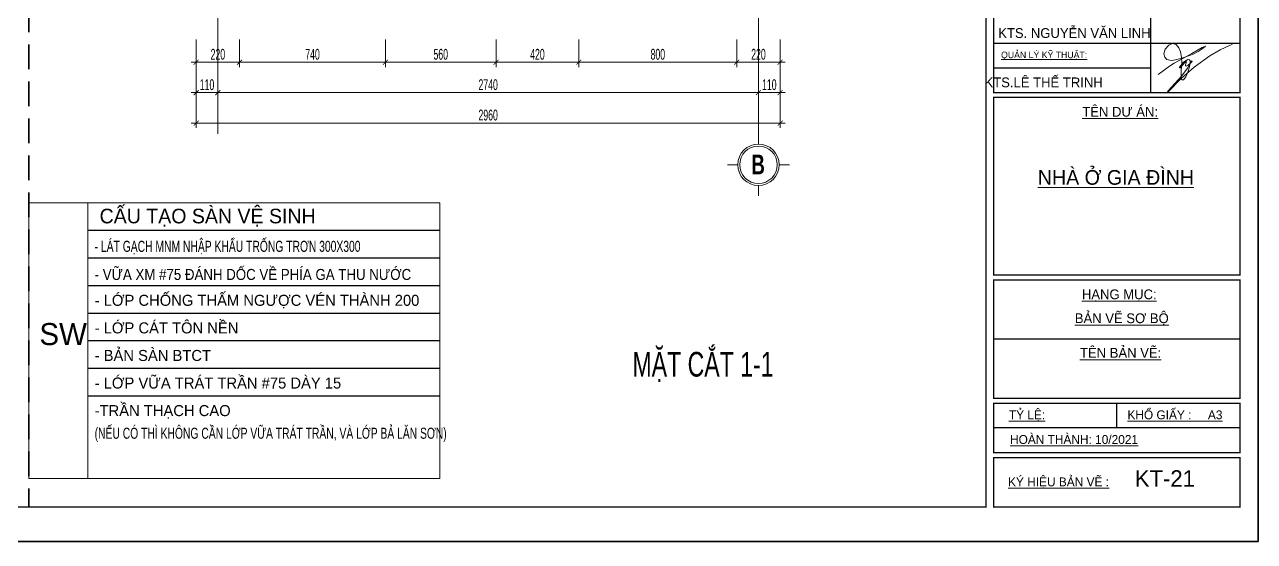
# Model space of a CAD drawing. Header units: millimetres. Extents: x 1336014 to 2939047, y -333549 to -60566.
# Drawn here: x 1399807 to 1406040, y -206472 to -203853 of the extents above; entities that cross this region are included whole.
import ezdxf
from ezdxf.enums import TextEntityAlignment as Align

# ---------------------------------------------------------------- set-up
doc = ezdxf.new("R2010")
doc.units = ezdxf.units.MM
doc.header["$MEASUREMENT"] = 0
doc.linetypes.add('CENTER2', pattern=[1.125, 0.75, -0.125, 0.125, -0.125])
doc.linetypes.add('HIDDEN', pattern=[0.375, 0.25, -0.125])
for name, color, linetype, lineweight in [('05.Text', 253, 'Continuous', 18), ('08.Dim', 156, 'Continuous', 15), ('10.truc', 250, 'CENTER2', 20), ('11.Khung bo', 32, 'Continuous', 50), ('12.Khung', 36, 'Continuous', 25), ('CCA - TUONG', 7, 'Continuous', 35), ('Thay', 253, 'Continuous', 9)]:
    doc.layers.add(name, color=color, linetype=linetype, lineweight=lineweight)
doc.layers.add('HATCH', color=250, linetype='Continuous')
doc.layers.add('text', color=7, linetype='Continuous')
doc.layers.add('Tpl_Bound', color=1, linetype='Continuous', plot=False)
doc.styles.add('ATVANH', font='')
doc.styles.add('AVANTHB', font='')
doc.styles.add('TT5_Ghi chu 1', font='', dxfattribs={"width": 0.7, "height": 240})
doc.styles.add('TT5_Text Dim', font='hoatbif.shx', dxfattribs={"width": 0.6})
doc.styles.add('VnAvantH', font='')
doc.styles.get('ATVANH').set_extended_font_data('.VnAvantH')
doc.styles.get('AVANTHB').set_extended_font_data('.VnAvantH', bold=True)
doc.styles.get('TT5_Ghi chu 1').set_extended_font_data('.VnBlackH')
doc.styles.get('VnAvantH').set_extended_font_data('.VnAvantH')
doc.dimstyles.new('TT5_Dim 1-25', dxfattribs={"dimscale": 25, "dimtxt": 2.2, "dimasz": 1, "dimexe": 1, "dimexo": 0, "dimgap": 0.5, "dimtad": 1, "dimdec": 0, "dimzin": 0, "dimdsep": 46, "dimtxsty": 'TT5_Text Dim', "dimblk": 'ARCHTICK', "dimcen": 0, "dimdle": 1, "dimclrd": 256, "dimclre": 256, "dimclrt": 1, "dimadec": 0, "dimazin": 0, "dimtfac": 0.015, "dimtdec": 0, "dimtix": 1, "dimtmove": 2, "dimatfit": 3, "dimldrblk": 'DOT', "dimfxl": 1, "dimtolj": 1, "dimtzin": 0, "dimlwd": -1, "dimlwe": -1, "dimarcsym": 1})

# ---------------------------------------------------------------- blocks, each defined once
blk = doc.blocks.new('100')
at = {"layer": '05.Text'}
blk.add_lwpolyline([(1899552, -936475), (1899782, -936308), (1899876, -936245), (1900054, -936151), (1900231, -936047), (1900445, -935926), (1900508, -935900), (1900466, -935942), (1900362, -936010), (1900262, -936062), (1900110, -936118), (1900012, -936151), (1899902, -936177), (1899819, -936193), (1899725, -936167), (1899683, -936120), (1899667, -936057), (1899693, -935958), (1899766, -935879), (1899840, -935843), (1899913, -935869), (1899970, -935937), (1900001, -936015), (1900022, -936120), (1900028, -936245), (1900017, -936396), (1900017, -936501), (1900017, -936564), (1900038, -936584), (1900064, -936584), (1900111, -936522), (1900153, -936428), (1900184, -936318), (1900200, -936235), (1900200, -936198), (1900184, -936177), (1900153, -936172), (1900116, -936188), (1900064, -936224), (1899981, -936323), (1899981, -936339), (1899996, -936339), (1900095, -936229), (1900122, -936208), (1900128, -936217), (1900106, -936276), (1900106, -936297), (1900122, -936302), (1900158, -936282), (1900221, -936229), (1900242, -936214), (1900231, -936199), (1900212, -936214), (1900197, -936249), (1900148, -936349), (1900028, -936501), (1899751, -936804), (1899740, -936825), (1899751, -936825), (1900017, -936553), (1900283, -936323), (1900602, -936099), (1900811, -935973), (1900994, -935885), (1901051, -935864), (1901051, -935864)], dxfattribs=at)
blk.add_lwpolyline([(1899552, -936475), (1899782, -936308), (1899876, -936245), (1900054, -936151), (1900231, -936047), (1900445, -935926), (1900508, -935900), (1900466, -935942), (1900362, -936010), (1900262, -936062), (1900110, -936118), (1900012, -936151), (1899902, -936177), (1899819, -936193), (1899725, -936167), (1899683, -936120), (1899667, -936057), (1899693, -935958), (1899766, -935879), (1899840, -935843), (1899913, -935869), (1899970, -935937), (1900001, -936015), (1900022, -936120), (1900028, -936245), (1900017, -936396), (1900017, -936501), (1900017, -936564), (1900038, -936584), (1900064, -936584), (1900111, -936522), (1900153, -936428), (1900184, -936318), (1900200, -936235), (1900200, -936198), (1900184, -936177), (1900153, -936172), (1900116, -936188), (1900064, -936224), (1899981, -936323), (1899981, -936339), (1899996, -936339), (1900095, -936229), (1900122, -936208), (1900128, -936217), (1900106, -936276), (1900106, -936297), (1900122, -936302), (1900158, -936282), (1900221, -936229), (1900242, -936214), (1900231, -936199), (1900212, -936214), (1900197, -936249), (1900148, -936349), (1900028, -936501), (1899751, -936804), (1899740, -936825), (1899751, -936825), (1900017, -936553), (1900283, -936323), (1900602, -936099), (1900811, -935973), (1900994, -935885), (1901051, -935864), (1901051, -935864)], dxfattribs=at)
blk.add_lwpolyline([(1899552, -936475), (1899782, -936308), (1899876, -936245), (1900054, -936151), (1900231, -936047), (1900445, -935926), (1900508, -935900), (1900466, -935942), (1900362, -936010), (1900262, -936062), (1900110, -936118), (1900012, -936151), (1899902, -936177), (1899819, -936193), (1899725, -936167), (1899683, -936120), (1899667, -936057), (1899693, -935958), (1899766, -935879), (1899840, -935843), (1899913, -935869), (1899970, -935937), (1900001, -936015), (1900022, -936120), (1900028, -936245), (1900017, -936396), (1900017, -936501), (1900017, -936564), (1900038, -936584), (1900064, -936584), (1900111, -936522), (1900153, -936428), (1900184, -936318), (1900200, -936235), (1900200, -936198), (1900184, -936177), (1900153, -936172), (1900116, -936188), (1900064, -936224), (1899981, -936323), (1899981, -936339), (1899996, -936339), (1900095, -936229), (1900122, -936208), (1900128, -936217), (1900106, -936276), (1900106, -936297), (1900122, -936302), (1900158, -936282), (1900221, -936229), (1900242, -936214), (1900231, -936199), (1900212, -936214), (1900197, -936249), (1900148, -936349), (1900028, -936501), (1899751, -936804), (1899740, -936825), (1899751, -936825), (1900017, -936553), (1900283, -936323), (1900602, -936099), (1900811, -935973), (1900994, -935885), (1901051, -935864), (1901051, -935864)], dxfattribs=at)
at = {"layer": '11.Khung bo', "const_width": 26.7}
for points in [[(1860913, -945240), (1860913, -916940), (1896063, -916940), (1896063, -945240)], [(1860913, -945240), (1860913, -916940), (1896063, -916940), (1896063, -945240)], [(1860913, -945240), (1860913, -916940), (1896063, -916940), (1896063, -945240)], [(1896213, -936840), (1901213, -936840), (1901213, -929840), (1896213, -929840)], [(1896213, -936840), (1901213, -936840), (1901213, -929840), (1896213, -929840)], [(1896213, -936840), (1901213, -936840), (1901213, -929840), (1896213, -929840)], [(1896213, -940540), (1901213, -940540), (1901213, -936940), (1896213, -936940)], [(1896213, -940540), (1901213, -940540), (1901213, -936940), (1896213, -936940)], [(1896213, -940540), (1901213, -940540), (1901213, -936940), (1896213, -936940)], [(1896213, -943040), (1901213, -943040), (1901213, -940640), (1896213, -940640)], [(1896213, -943040), (1901213, -943040), (1901213, -940640), (1896213, -940640)], [(1896213, -943040), (1901213, -943040), (1901213, -940640), (1896213, -940640)], [(1896213, -944140), (1901213, -944140), (1901213, -943140), (1896213, -943140)], [(1896213, -944140), (1901213, -944140), (1901213, -943140), (1896213, -943140)], [(1896213, -944140), (1901213, -944140), (1901213, -943140), (1896213, -943140)], [(1896213, -945240), (1901213, -945240), (1901213, -944240), (1896213, -944240)], [(1896213, -945240), (1901213, -945240), (1901213, -944240), (1896213, -944240)], [(1896213, -945240), (1901213, -945240), (1901213, -944240), (1896213, -944240)]]:
    blk.add_lwpolyline(points, close=True, dxfattribs=at)
at = {"layer": '12.Khung'}
for p, q in [((1899399, -929840), (1899399, -936840)), ((1899399, -929840), (1899399, -936840)), ((1899399, -929840), (1899399, -936840)), ((1896213, -935840), (1901213, -935840)), ((1896213, -935840), (1901213, -935840)), ((1896213, -935840), (1901213, -935840)), ((1896213, -936340), (1899399, -936340)), ((1896213, -936340), (1899399, -936340)), ((1896213, -936340), (1899399, -936340)), ((1901213, -941840), (1896213, -941840)), ((1901213, -941840), (1896213, -941840)), ((1901213, -941840), (1896213, -941840)), ((1898713, -943640), (1898713, -943140)), ((1898713, -943640), (1898713, -943140)), ((1898713, -943640), (1898713, -943140)), ((1901213, -943640), (1896213, -943640)), ((1901213, -943640), (1896213, -943640)), ((1901213, -943640), (1896213, -943640))]:
    blk.add_line(p, q, dxfattribs=at)
blk.add_lwpolyline([(1901579, -945940), (1901579, -916240), (1859580, -916240), (1859580, -945940)], close=True, dxfattribs=at)
blk.add_lwpolyline([(1901579, -945940), (1901579, -916240), (1859580, -916240), (1859580, -945940)], close=True, dxfattribs=at)
blk.add_lwpolyline([(1901579, -945940), (1901579, -916240), (1859580, -916240), (1859580, -945940)], close=True, dxfattribs=at)
at = {"layer": '05.Text', "style": 'VnAvantH'}
for s, p in [('KTS. NGUYÔN V¡N LINH', (1899398, -935733)), ('KTS.lª thÕ trinh', (1898428, -936733))]:
    blk.add_text(s, height=198, dxfattribs=at).set_placement(p, align=Align.RIGHT)
for s, height, p in [('%%Uqu¶n lý kü thuËt:', 132, (1896366, -936143)), ('%%Utªn Dù ¸N:', 198, (1898013, -937329)), ('%%Unhµ ë gia ®×nh', 297, (1897112, -938709)), ('%%Uh¹ng môc:', 198, (1898005, -941030)), ('%%Uh¹ng môc:', 198, (1898005, -941030)), ('%%Uh¹ng môc:', 198, (1898005, -941030)), ('%%Ub¶n vÏ s¬ bé', 198, (1897861, -941515)), ('%%Ub¶n vÏ s¬ bé', 198, (1897861, -941515)), ('%%Ub¶n vÏ s¬ bé', 198, (1897861, -941515)), ('%%Utªn b¶n vÏ:', 198, (1897966, -942216)), ('%%Utªn b¶n vÏ:', 198, (1897966, -942216)), ('%%Utªn b¶n vÏ:', 198, (1897966, -942216)), ('%%Utû lÖ:', 180, (1896525, -943464)), ('%%UKHæ GIÊY :     A3', 180, (1898928, -943464)), ('%%Uhoµn thµnh: 10/2021', 180, (1896548, -943964)), ('%%Uký hiÖu b¶n vÏ :', 180, (1896508, -944823))]:
    blk.add_text(s, height=height, dxfattribs=at).set_placement(p)
blk = doc.blocks.new('_ARCHTICK')
at = {"const_width": 0.15}
blk.add_lwpolyline([(-0.5, -0.5), (0.5, 0.5)], dxfattribs=at)
blk = doc.blocks.new('*D1594')
at = {"layer": '08.Dim', "transparency": 16777216}
for p, q in [((1400676.3, -203929), (1400676.3, -204069)), ((1400896.3, -203929), (1400896.3, -204069)), ((1400651.3, -204044), (1400921.3, -204044))]:
    blk.add_line(p, q, dxfattribs=at)
at = {"layer": 'Defpoints', "color": 0, "transparency": 16777216}
for p in [(1400676.3, -203929), (1400896.3, -203929), (1400896.3, -204044)]:
    blk.add_point(p, dxfattribs=at)
at = {"layer": '08.Dim', "transparency": 16777216, "xscale": 25, "yscale": 25, "zscale": 25, "rotation": 180}
blk.add_blockref('_ARCHTICK', (1400676.3, -204044), dxfattribs=at)
at = {"layer": '08.Dim', "transparency": 16777216, "xscale": 25, "yscale": 25, "zscale": 25}
blk.add_blockref('_ARCHTICK', (1400896.3, -204044), dxfattribs=at)
at = {"layer": '08.Dim', "color": 1, "transparency": 16777216, "insert": (1400786.3, -204004), "char_height": 55, "attachment_point": 5, "style": 'TT5_Text Dim'}
blk.add_mtext('\\A1;220', dxfattribs=at)
blk = doc.blocks.new('_DOT')
blk.add_line((-0.5, 0), (-1, 0))
at = {"const_width": 0.5}
blk.add_lwpolyline([(-0.25, 0, 1), (0.25, 0, 1)], format="xyb", close=True, dxfattribs=at)
blk = doc.blocks.new('*D1595')
at = {"layer": '08.Dim', "transparency": 16777216}
for p, q in [((1400896.3, -203929), (1400896.3, -204069)), ((1401635.8, -203929), (1401635.8, -204069)), ((1400871.3, -204044), (1401660.8, -204044))]:
    blk.add_line(p, q, dxfattribs=at)
at = {"layer": 'Defpoints', "color": 0, "transparency": 16777216}
for p in [(1400896.3, -203929), (1401635.8, -203929), (1401635.8, -204044)]:
    blk.add_point(p, dxfattribs=at)
at = {"layer": '08.Dim', "transparency": 16777216, "xscale": 25, "yscale": 25, "zscale": 25, "rotation": 180}
blk.add_blockref('_ARCHTICK', (1400896.3, -204044), dxfattribs=at)
at = {"layer": '08.Dim', "transparency": 16777216, "xscale": 25, "yscale": 25, "zscale": 25}
blk.add_blockref('_ARCHTICK', (1401635.8, -204044), dxfattribs=at)
at = {"layer": '08.Dim', "color": 1, "transparency": 16777216, "insert": (1401266.1, -204004), "char_height": 55, "attachment_point": 5, "style": 'TT5_Text Dim'}
blk.add_mtext('\\A1;740', dxfattribs=at)
blk = doc.blocks.new('*D1596')
at = {"layer": '08.Dim', "transparency": 16777216}
for p, q in [((1401635.8, -203929), (1401635.8, -204069)), ((1402196, -203929), (1402196, -204069)), ((1401610.8, -204044), (1402221, -204044))]:
    blk.add_line(p, q, dxfattribs=at)
at = {"layer": 'Defpoints', "color": 0, "transparency": 16777216}
for p in [(1401635.8, -203929), (1402196, -203929), (1402196, -204044)]:
    blk.add_point(p, dxfattribs=at)
at = {"layer": '08.Dim', "transparency": 16777216, "xscale": 25, "yscale": 25, "zscale": 25, "rotation": 180}
blk.add_blockref('_ARCHTICK', (1401635.8, -204044), dxfattribs=at)
at = {"layer": '08.Dim', "transparency": 16777216, "xscale": 25, "yscale": 25, "zscale": 25}
blk.add_blockref('_ARCHTICK', (1402196, -204044), dxfattribs=at)
at = {"layer": '08.Dim', "color": 1, "transparency": 16777216, "insert": (1401915.9, -204004), "char_height": 55, "attachment_point": 5, "style": 'TT5_Text Dim'}
blk.add_mtext('\\A1;560', dxfattribs=at)
blk = doc.blocks.new('*D1597')
at = {"layer": '08.Dim', "transparency": 16777216}
for p, q in [((1402196, -203929), (1402196, -204069)), ((1402616, -203929), (1402616, -204069)), ((1402171, -204044), (1402641, -204044))]:
    blk.add_line(p, q, dxfattribs=at)
at = {"layer": 'Defpoints', "color": 0, "transparency": 16777216}
for p in [(1402196, -203929), (1402616, -203929), (1402616, -204044)]:
    blk.add_point(p, dxfattribs=at)
at = {"layer": '08.Dim', "transparency": 16777216, "xscale": 25, "yscale": 25, "zscale": 25, "rotation": 180}
blk.add_blockref('_ARCHTICK', (1402196, -204044), dxfattribs=at)
at = {"layer": '08.Dim', "transparency": 16777216, "xscale": 25, "yscale": 25, "zscale": 25}
blk.add_blockref('_ARCHTICK', (1402616, -204044), dxfattribs=at)
at = {"layer": '08.Dim', "color": 1, "transparency": 16777216, "insert": (1402406, -204004), "char_height": 55, "attachment_point": 5, "style": 'TT5_Text Dim'}
blk.add_mtext('\\A1;420', dxfattribs=at)
blk = doc.blocks.new('*D1598')
at = {"layer": '08.Dim', "transparency": 16777216}
for p, q in [((1402616, -203929), (1402616, -204069)), ((1403416.3, -203929), (1403416.3, -204069)), ((1402591, -204044), (1403441.3, -204044))]:
    blk.add_line(p, q, dxfattribs=at)
at = {"layer": 'Defpoints', "color": 0, "transparency": 16777216}
for p in [(1402616, -203929), (1403416.3, -203929), (1403416.3, -204044)]:
    blk.add_point(p, dxfattribs=at)
at = {"layer": '08.Dim', "transparency": 16777216, "xscale": 25, "yscale": 25, "zscale": 25, "rotation": 180}
blk.add_blockref('_ARCHTICK', (1402616, -204044), dxfattribs=at)
at = {"layer": '08.Dim', "transparency": 16777216, "xscale": 25, "yscale": 25, "zscale": 25}
blk.add_blockref('_ARCHTICK', (1403416.3, -204044), dxfattribs=at)
at = {"layer": '08.Dim', "color": 1, "transparency": 16777216, "insert": (1403016.2, -204004), "char_height": 55, "attachment_point": 5, "style": 'TT5_Text Dim'}
blk.add_mtext('\\A1;800', dxfattribs=at)
blk = doc.blocks.new('*D1599')
at = {"layer": '08.Dim', "transparency": 16777216}
for p, q in [((1403416.3, -203929), (1403416.3, -204069)), ((1403636.3, -203929), (1403636.3, -204069)), ((1403391.3, -204044), (1403661.3, -204044))]:
    blk.add_line(p, q, dxfattribs=at)
at = {"layer": 'Defpoints', "color": 0, "transparency": 16777216}
for p in [(1403416.3, -203929), (1403636.3, -203929), (1403636.3, -204044)]:
    blk.add_point(p, dxfattribs=at)
at = {"layer": '08.Dim', "transparency": 16777216, "xscale": 25, "yscale": 25, "zscale": 25, "rotation": 180}
blk.add_blockref('_ARCHTICK', (1403416.3, -204044), dxfattribs=at)
at = {"layer": '08.Dim', "transparency": 16777216, "xscale": 25, "yscale": 25, "zscale": 25}
blk.add_blockref('_ARCHTICK', (1403636.3, -204044), dxfattribs=at)
at = {"layer": '08.Dim', "color": 1, "transparency": 16777216, "insert": (1403526.3, -204004), "char_height": 55, "attachment_point": 5, "style": 'TT5_Text Dim'}
blk.add_mtext('\\A1;220', dxfattribs=at)
blk = doc.blocks.new('*D1600')
at = {"layer": '08.Dim', "transparency": 16777216}
for p, q in [((1400786.3, -203929), (1400786.3, -204223)), ((1403526.3, -203929), (1403526.3, -204223)), ((1400761.3, -204198), (1403551.3, -204198))]:
    blk.add_line(p, q, dxfattribs=at)
at = {"layer": 'Defpoints', "color": 0, "transparency": 16777216}
for p in [(1400786.3, -203929), (1403526.3, -203929), (1403526.3, -204198)]:
    blk.add_point(p, dxfattribs=at)
at = {"layer": '08.Dim', "transparency": 16777216, "xscale": 25, "yscale": 25, "zscale": 25, "rotation": 180}
blk.add_blockref('_ARCHTICK', (1400786.3, -204198), dxfattribs=at)
at = {"layer": '08.Dim', "transparency": 16777216, "xscale": 25, "yscale": 25, "zscale": 25}
blk.add_blockref('_ARCHTICK', (1403526.3, -204198), dxfattribs=at)
at = {"layer": '08.Dim', "color": 1, "transparency": 16777216, "insert": (1402156.3, -204158), "char_height": 55, "attachment_point": 5, "style": 'TT5_Text Dim'}
blk.add_mtext('\\A1;2740', dxfattribs=at)
blk = doc.blocks.new('*D1601')
at = {"layer": '08.Dim', "transparency": 16777216}
for p, q in [((1400676.3, -203929), (1400676.3, -204223)), ((1400786.3, -203929), (1400786.3, -204223)), ((1400651.3, -204198), (1400811.3, -204198))]:
    blk.add_line(p, q, dxfattribs=at)
at = {"layer": 'Defpoints', "color": 0, "transparency": 16777216}
for p in [(1400676.3, -203929), (1400786.3, -203929), (1400786.3, -204198)]:
    blk.add_point(p, dxfattribs=at)
at = {"layer": '08.Dim', "transparency": 16777216, "xscale": 25, "yscale": 25, "zscale": 25, "rotation": 180}
blk.add_blockref('_ARCHTICK', (1400676.3, -204198), dxfattribs=at)
at = {"layer": '08.Dim', "transparency": 16777216, "xscale": 25, "yscale": 25, "zscale": 25}
blk.add_blockref('_ARCHTICK', (1400786.3, -204198), dxfattribs=at)
at = {"layer": '08.Dim', "color": 1, "transparency": 16777216, "insert": (1400731.3, -204158), "char_height": 55, "attachment_point": 5, "style": 'TT5_Text Dim'}
blk.add_mtext('\\A1;110', dxfattribs=at)
blk = doc.blocks.new('*D1602')
at = {"layer": '08.Dim', "transparency": 16777216}
for p, q in [((1403526.3, -203929), (1403526.3, -204223)), ((1403636.3, -203929), (1403636.3, -204223)), ((1403501.3, -204198), (1403661.3, -204198))]:
    blk.add_line(p, q, dxfattribs=at)
at = {"layer": 'Defpoints', "color": 0, "transparency": 16777216}
for p in [(1403526.3, -203929), (1403636.3, -203929), (1403636.3, -204198)]:
    blk.add_point(p, dxfattribs=at)
at = {"layer": '08.Dim', "transparency": 16777216, "xscale": 25, "yscale": 25, "zscale": 25, "rotation": 180}
blk.add_blockref('_ARCHTICK', (1403526.3, -204198), dxfattribs=at)
at = {"layer": '08.Dim', "transparency": 16777216, "xscale": 25, "yscale": 25, "zscale": 25}
blk.add_blockref('_ARCHTICK', (1403636.3, -204198), dxfattribs=at)
at = {"layer": '08.Dim', "color": 1, "transparency": 16777216, "insert": (1403581.3, -204158), "char_height": 55, "attachment_point": 5, "style": 'TT5_Text Dim'}
blk.add_mtext('\\A1;110', dxfattribs=at)
blk = doc.blocks.new('*D1603')
at = {"layer": '08.Dim', "transparency": 16777216}
for p, q in [((1400676.3, -203929), (1400676.3, -204377)), ((1403636.3, -203929), (1403636.3, -204377)), ((1400651.3, -204352), (1403661.3, -204352))]:
    blk.add_line(p, q, dxfattribs=at)
at = {"layer": 'Defpoints', "color": 0, "transparency": 16777216}
for p in [(1400676.3, -203929), (1403636.3, -203929), (1403636.3, -204352)]:
    blk.add_point(p, dxfattribs=at)
at = {"layer": '08.Dim', "transparency": 16777216, "xscale": 25, "yscale": 25, "zscale": 25, "rotation": 180}
blk.add_blockref('_ARCHTICK', (1400676.3, -204352), dxfattribs=at)
at = {"layer": '08.Dim', "transparency": 16777216, "xscale": 25, "yscale": 25, "zscale": 25}
blk.add_blockref('_ARCHTICK', (1403636.3, -204352), dxfattribs=at)
at = {"layer": '08.Dim', "color": 1, "transparency": 16777216, "insert": (1402156.3, -204312), "char_height": 55, "attachment_point": 5, "style": 'TT5_Text Dim'}
blk.add_mtext('\\A1;2960', dxfattribs=at)
blk = doc.blocks.new('DANHTRUC')
for p, q in [((980383, -947347), (980383, -947137)), ((979963, -947767), (979753, -947767)), ((980803, -947767), (981013, -947767)), ((980383, -948187), (980383, -948397))]:
    blk.add_line(p, q)
for radius in [420, 380]:
    blk.add_circle((980383, -947767), radius)

msp = doc.modelspace()

# ---------------------------------------------------------------- linework, layer by layer
at = {"layer": '10.truc'}
for p, q in [((1400786.3, -199222.5), (1400786.3, -204406)), ((1403526.3, -199222.5), (1403526.3, -204406))]:
    msp.add_line(p, q, dxfattribs=at)
at = {"layer": 'CCA - TUONG', "color": 6, "linetype": 'HIDDEN', "ltscale": 500}
for p, q in [((1399828.3, -199078.6), (1399828.3, -206297.4)), ((1395892.6, -204134.5), (1399828.3, -204134.5))]:
    msp.add_line(p, q, dxfattribs=at)
at = {"layer": 'HATCH'}
for p, q in [((1400128, -204895.7), (1401911.3, -204895.7)), ((1400128, -205035.5), (1401911.3, -205035.5)), ((1400128, -205175.2), (1401911.3, -205175.2)), ((1400128, -205315), (1401911.3, -205315)), ((1400128, -205454.7), (1401911.3, -205454.7)), ((1400128, -205594.5), (1401911.3, -205594.5)), ((1400128, -205734.2), (1401911.3, -205734.2))]:
    msp.add_line(p, q, dxfattribs=at)
at = {"layer": 'Thay'}
msp.add_line((1400128, -204755.9), (1400128, -206153.5), dxfattribs=at)
msp.add_lwpolyline([(1399828.3, -206153.5), (1401911.3, -206153.5), (1401911.3, -204755.9), (1399828.3, -204755.9)], close=True, dxfattribs=at)
at = {"layer": 'Tpl_Bound', "color": 1}
msp.add_lwpolyline([(1395559.3, -206472.4), (1395559.3, -199047.5), (1406059.2, -199047.5), (1406059.2, -206472.4)], close=True, dxfattribs=at)

# ---------------------------------------------------------------- block references
at = {"layer": '05.Text', "xscale": 0.25, "yscale": 0.25, "zscale": 0.25}
for name, p in [('100', (930664.4, 30012.5)), ('DANHTRUC', (1158430.5, 32378.1))]:
    msp.add_blockref(name, p, dxfattribs=at)

# ---------------------------------------------------------------- texts
at = {"layer": '05.Text', "width": 0.7}
for s, height, style, p in [('B', 100, 'AVANTHB', (1403490.9, -204612.4)), ('MÆT C¾T 1-1', 125, 'TT5_Ghi chu 1', (1402887.6, -205637.1))]:
    msp.add_text(s, height=height, dxfattribs=dict(at, style=style)).set_placement(p)
at = {"layer": '05.Text', "style": 'VnAvantH'}
msp.add_text('KT-21', height=83.63, dxfattribs=at).set_placement((1405738.5, -206195.3), align=Align.RIGHT)
at = {"layer": 'text', "color": 2, "style": 'ATVANH'}
msp.add_text('cÊu t¹o SµN vÖ sinh', height=74.064, dxfattribs=at).set_placement((1400186.8, -204860.4))
at = {"layer": 'text', "style": 'ATVANH'}
for s, width, p in [('- l¸t g¹ch MNM NHËP KHÈU TRèNG TR¥N 300x300', 0.7, (1400161.7, -205004.9)), ('- v÷a xm #75 §¸NH DèC VÒ PHÝA GA THU N¦íC', 0.9, (1400161.7, -205147.5)), ('(nÕu cã th× kh«ng cÇn líp v÷a tr¸t trÇn, vµ líp b¶ l¨n s¬n)', 0.7, (1400161.7, -205952.1))]:
    msp.add_text(s, height=55.903, dxfattribs=dict(at, width=width)).set_placement(p)
for s, height, p in [('- líp chèng thÊm NG¦îC VÐN THµNH 200', 55.903, (1400161.7, -205278.5)), ('sw', 111.81, (1399881.6, -205477.6)), ('- líp c¸t t«n nÒn', 55.903, (1400161.7, -205418.3)), ('- b¶n sµn BTCT ', 55.903, (1400161.7, -205558)), ('- líp v÷a tr¸t trÇn #75 dµy 15', 55.903, (1400161.7, -205697.8)), ('-trÇn th¹ch cao ', 55.903, (1400161.7, -205837.5))]:
    msp.add_text(s, height=height, dxfattribs=at).set_placement(p)

# ---------------------------------------------------------------- dimensions: what is measured, and where the dimension line sits
at = {"layer": '08.Dim'}
for base, p1, p2, picture, middle in [((1400896.3, -204044), (1400676.3, -203929), (1400896.3, -203929), '*D1594', (1400786.3, -204004)), ((1400786.3, -204198), (1400676.3, -203929), (1400786.3, -203929), '*D1601', (1400731.3, -204158)), ((1403636.3, -204352), (1400676.3, -203929), (1403636.3, -203929), '*D1603', (1402156.3, -204312)), ((1403526.3, -204198), (1400786.3, -203929), (1403526.3, -203929), '*D1600', (1402156.3, -204158)), ((1401635.8105308, -204044.0143166), (1400896.3105308, -203929.0143166), (1401635.8105308, -203929.0143166), '*D1595', (1401266.0605308, -204004.0143166)), ((1402196, -204044), (1401635.8, -203929), (1402196, -203929), '*D1596', (1401915.9, -204004)), ((1402616, -204044), (1402196, -203929), (1402616, -203929), '*D1597', (1402406, -204004)), ((1403416.3, -204044), (1402616, -203929), (1403416.3, -203929), '*D1598', (1403016.2, -204004)), ((1403636.3, -204044), (1403416.3, -203929), (1403636.3, -203929), '*D1599', (1403526.3, -204004)), ((1403636.3, -204198), (1403526.3, -203929), (1403636.3, -203929), '*D1602', (1403581.3, -204158))]:
    dim = msp.add_linear_dim(base=base, p1=p1, p2=p2, dimstyle='TT5_Dim 1-25', dxfattribs=at)
    dim.commit()
    dim.dimension.update_dxf_attribs({"geometry": picture, "text_midpoint": middle})

doc.saveas('drawing.dxf')
